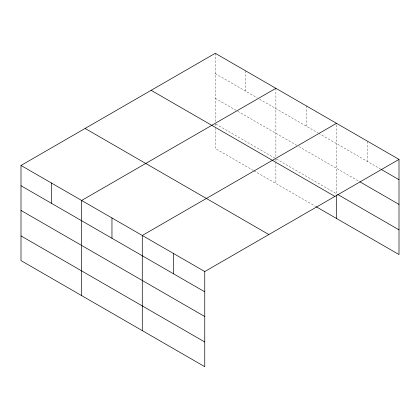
<?xml version="1.0" encoding="UTF-8"?>
<svg xmlns="http://www.w3.org/2000/svg" width="420" height="420" viewBox="0 0 420 420"><rect width="100%" height="100%" fill="white"/><g stroke="black" fill="none" stroke-linecap="round" stroke-linejoin="round"><path stroke-width="0.32" stroke-dasharray="2.1 1.58" d="M215.245 73.595L257.355 97.907M259.597 99.204L317.993 132.919M318.554 133.245L380.825 169.197M215.245 98.301L237.143 110.943M237.699 111.269L296.656 145.304M298.904 146.601L359.242 181.44M215.801 124.079L274.759 158.114M276.444 159.085L336.52 193.772L336.52 123.328M253.423 170.499L215.245 148.454L215.245 128.305M253.984 170.825L315.745 206.483M367.762 141.367L367.762 161.653M306.201 105.824L306.201 126.11M275.882 88.321L275.882 156.802M275.882 158.76L275.882 161.364M275.882 162.015L275.882 183.466M245.564 70.812L245.564 91.103M215.245 53.309L215.245 122.446M215.245 123.753L215.245 125.701"/><path stroke-width="0.63" d="M21 165.454L204.755 271.546L204.755 366.692L21 260.6L21 165.454L215.245 53.309L399 159.401L399 254.546L316.307 206.808M275.882 88.321L81.638 200.466L81.638 295.612M336.52 123.328L142.28 235.473L142.28 330.619M204.755 271.546L399 159.401M381.392 169.523L399 179.686M359.809 181.766L399 204.393M337.659 194.428L399 229.845M151.142 90.316L334.897 196.408M85.103 128.447L268.858 234.539M21 185.74L204.755 291.832M21 210.446L204.755 316.538M21 235.898L204.755 341.99M336.52 195.074L336.52 218.474M173.518 253.507L173.518 273.798M111.962 217.97L111.962 238.256M51.319 182.957L51.319 203.249"/></g></svg>
